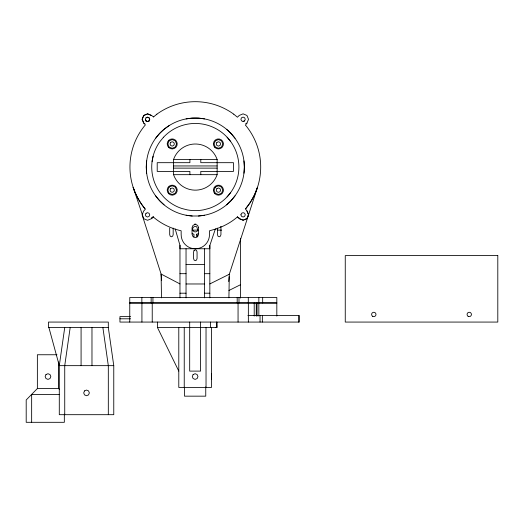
<?xml version="1.0" encoding="UTF-8"?>
<svg xmlns="http://www.w3.org/2000/svg" width="524" height="524" viewBox="0 0 524 524"><rect width="100%" height="100%" fill="white"/><g stroke="black" fill="none" stroke-linecap="round" stroke-linejoin="round"><path stroke-width="0.79" d="M179.974 297.868L179.974 245.298L175.213 228.981M186.04 297.868L186.04 248.756M204.419 297.868L204.419 248.756M209.836 297.868L209.836 245.468L215.377 228.929M211.473 379.383L211.48 373.717M216.707 322.07L216.923 327.52L157.455 327.52L157.455 322.07M240.47 298.032L240.47 238.276M228.909 297.829L229.302 274.242L209.836 283.936M146.674 160.92L146.288 167.064L146.674 173.215M243.968 173.215L244.354 167.064L243.968 160.92M228.706 281.558L229.106 276.685M64.734 327.52L59.291 365.654L59.291 414.687L113.767 414.687L113.767 365.654L108.317 327.52L108.317 322.07L48.47 322.07L48.47 327.52L108.317 327.52M70.183 327.52L64.734 365.654L64.734 414.687M152.078 161.582L153.106 156.204M196.939 237.123L196.742 234.267L198.635 233.514M229.171 274.642L257.494 187.264L254.474 194.902L250.518 202.094L245.435 209.011L246.948 210.838L248.546 214.689L246.942 218.547L243.09 220.139L239.239 218.547L237.365 216.956M192.164 233.612L193.998 234.287L193.847 237.143M149.078 120.985L149.72 119.302L149.085 117.762L147.539 117.127L146 117.762L145.358 119.439L146 120.985L147.545 121.62L149.091 120.985L149.726 119.439L149.078 117.9L147.539 117.265L146 117.9M151.914 217.473L151.41 218.691L147.552 220.29L143.7 218.691L133.22 187.468M244.616 120.834L245.258 119.289L244.616 117.743L243.077 117.107L241.538 117.749L240.896 119.289L241.544 120.834L243.084 121.47L244.623 120.834L243.077 121.463M245.691 208.735A65.376 65.376 0 0 0 245.691 125.393L245.429 125.125L246.935 123.147L248.527 119.289L246.928 115.437L243.077 113.839L239.226 115.437L237.418 117.219L233.743 114.18M240.909 214.827L241.557 213.281L243.097 212.646L244.636 213.288L245.278 214.827L244.629 216.373L243.09 217.008L241.551 216.373L240.916 214.82M155.654 138.244L159.578 133.502L164.064 129.284L169.042 125.668M227.089 196.873L230.58 192.662M234.988 195.884L231.064 200.633L226.578 204.845M56.978 354.755L37.368 354.755L37.368 388.533L26.2 399.976L26.2 422.311L64.334 422.311L64.334 414.137M153.231 216.929L151.403 218.691L153.237 216.929M153.525 116.957L156.892 114.18M237.673 216.707C232.892 220.951 227.37 224.318 221.508 226.859M228.903 290.499L240.47 284.742M149.085 120.848L147.539 121.483L146 120.848M245.723 123.638L246.928 123.14M216.026 228.942L221.514 226.859M216.032 228.942L209.482 230.789L209.489 234.621A14.168 14.168 0 0 1 195.321 248.789A14.168 14.168 0 0 1 181.16 234.621L181.147 230.789C170.85 228.418 160.934 223.741 152.975 216.713M186.131 118.902L192.072 118.129L198.57 118.129L204.511 118.902M204.511 215.226L198.57 215.999L192.072 215.999L186.131 215.226M194.64 224.108L195.943 224.102M173.555 165.951L217.139 165.951M173.555 168.132L217.139 168.132M173.555 174.669L217.139 174.669L217.139 159.414L173.555 159.414L173.555 174.669A23.076 23.076 0 0 0 217.139 174.669M192.256 230.121L197.98 230.121M217.591 230.121L221.678 230.121M186.04 264.561L204.419 264.561M179.974 273.679L186.04 273.679M204.419 273.679L209.836 273.679M186.04 283.975L204.419 283.975M179.974 293.198L186.04 293.198M204.419 293.198L209.836 293.198M129.756 302.938L276.823 302.938M129.756 303.003L276.823 303.003M247.898 315.533L299.407 315.533L299.407 322.07L119.95 322.07L119.95 316.62L130.574 316.62M119.95 318.802L130.574 318.802M113.767 365.654L59.291 365.654L48.896 327.52M37.368 388.533L58.616 388.533L59.657 389.627M59.435 394.526L31.65 394.526L31.65 422.311M216.006 327.513L216.923 327.52L216.923 322.07M151.397 115.45L147.539 113.859L143.687 115.45L142.096 119.302L143.687 123.16L144.899 123.657M179.974 283.936L161.104 274.045L142.109 214.84L143.707 210.989L145.377 209.194C139.947 202.736 135.886 195.236 133.142 187.264M196.579 234.182L197.692 236.507M153.565 116.931L151.541 115.45L147.683 113.859L143.831 115.45L142.24 119.302L143.838 123.16L145.39 124.928L144.945 125.393A65.376 65.376 0 0 0 144.945 208.735M226.578 129.284L231.064 133.502L234.988 138.244M164.064 204.845L159.578 200.633L155.654 195.884M227.089 137.209L230.58 141.421M157.455 327.52L178.789 371.103M246.948 210.969L248.546 214.82L246.948 218.678L243.097 220.27L239.245 218.678L238.741 217.46M198.596 227.665L197.633 225.353L195.321 224.39L193.009 225.353L192.053 227.665L192.059 234.307L193.015 236.619L195.328 237.575L197.64 236.619L198.596 234.307L198.589 227.665M145.364 119.302L146.006 120.985M220.434 226.538L220.945 228.084L220.945 234.621L220.434 236.16L219.202 236.796L217.971 236.16L217.46 234.621L217.46 228.084M102.874 327.52L108.317 365.654L108.317 414.687M161.628 280.32L161.104 274.045L161.497 297.848M298.562 315.533L298.562 322.07M276.823 316.077L276.823 297.488L129.756 297.488L129.756 322.07M262.668 297.488L262.668 302.938M262.354 315.533L262.354 322.07M260.042 315.533L260.042 322.07M258.836 297.488L258.856 316.077M257.068 303.003L257.068 316.077M256.262 303.003L256.262 316.077M254.212 303.003L254.212 316.077M248.356 303.003L248.356 322.07M248.297 297.488L248.297 302.938M238.99 297.488L238.99 302.938M238.06 303.003L238.06 322.07M237.195 297.488L237.195 302.938M211.48 327.52L211.48 387.446L178.789 387.446L178.789 327.52M210.438 322.07L210.438 327.52M209.836 245.468L209.836 248.756L179.974 248.756L179.974 245.298M206.03 327.52L206.03 387.446M205.755 386.863L205.755 396.164L184.507 396.164L184.507 387.229M200.79 159.414L200.79 162.682L233.481 162.682L233.481 171.4L200.79 171.4L200.79 174.669M200.581 322.07L200.581 371.103L189.688 371.103L189.688 322.07M189.898 159.414L189.898 162.682L157.207 162.682L157.207 171.4L189.898 171.4L189.898 174.669M184.238 327.52L184.238 387.446M173.175 228.084L173.175 234.621L172.665 236.16L171.433 236.796L170.202 236.16L169.691 234.621L169.691 228.084M152.929 297.488L152.929 302.938M152.229 303.003L152.229 322.07M151.154 297.488L151.154 302.938M141.925 303.003L141.925 322.07M141.86 297.488L141.86 302.938M91.975 327.52L91.975 365.654M81.082 327.52L81.082 365.654M58.616 361.992L58.616 388.533M192.236 215.999A49.033 49.033 0 0 1 153.375 141.67A49.033 49.033 0 0 1 237.254 141.67A49.033 49.033 0 0 1 198.393 215.999M156.892 114.173A65.376 65.376 0 0 1 233.743 114.173M173.555 159.493A23.076 23.076 0 0 1 217.139 159.493M194.083 250.426L193.579 251.965L193.579 258.502L194.083 260.042L195.321 260.683L196.552 260.042L197.063 258.502L197.063 251.965L196.552 250.426L195.321 249.784L194.083 250.426M197.81 230.187L197.646 230.612A2.725 2.725 0 0 1 193.9 231.497A2.725 2.725 0 0 1 193.015 227.75A2.725 2.725 0 0 1 196.762 226.866L197.81 230.187M45.988 374.549L45.156 376.546L45.988 378.551L47.992 379.383L49.996 378.551L50.828 376.546L49.996 374.549L47.992 373.717L45.988 374.549M169.121 140.845L167.844 143.93L169.121 147.008L172.206 148.285L175.285 147.008L176.562 143.93L175.285 140.845L172.206 139.567L169.121 140.845M170.667 142.384L170.025 143.93L170.667 145.469L172.206 146.104L173.745 145.469L174.387 143.93L173.745 142.384L172.206 141.749L170.667 142.384M146.019 213.301L145.371 214.84L146.019 216.379L147.558 217.021L149.098 216.379L149.74 214.84L149.091 213.301L147.552 212.665L146.013 213.301M84.521 390.891L83.696 392.895L84.521 394.893L86.525 395.725L88.53 394.893L89.362 392.895L88.53 390.891L86.525 390.059L84.521 390.891M169.121 187.075L167.844 190.153L169.121 193.238L172.206 194.515L175.285 193.238L176.562 190.153L175.285 187.075L172.206 185.797L169.121 187.075M170.667 188.614L170.025 190.153L170.667 191.699L172.206 192.334L173.745 191.699L174.387 190.153L173.745 188.614L172.206 187.978L170.667 188.614M215.351 140.845L214.074 143.93L215.351 147.008L218.436 148.285L221.514 147.008L222.792 143.93L221.514 140.845L218.436 139.567L215.351 140.845M216.89 142.384L216.255 143.93L216.89 145.469L218.436 146.104L219.975 145.469L220.611 143.93L219.975 142.384L218.436 141.749L216.89 142.384M215.351 187.075L214.074 190.153L215.351 193.238L218.436 194.515L221.514 193.238L222.792 190.153L221.514 187.075L218.436 185.797L215.351 187.075M216.89 188.614L216.255 190.153L216.89 191.699L218.436 192.334L219.975 191.699L220.611 190.153L219.975 188.614L218.436 187.978L216.89 188.614M193.127 374.549L192.301 376.546L193.127 378.551L195.131 379.383L197.135 378.551L197.967 376.546L197.135 374.549L195.131 373.717L193.127 374.549M163.547 137.209L160.056 141.421A43.584 43.584 0 0 0 160.056 192.662L163.547 196.873A43.584 43.584 0 0 0 181.848 208.493L187.153 209.855A43.584 43.584 0 0 0 203.489 209.855L208.788 208.493A43.584 43.584 0 0 0 232.119 143.687A43.584 43.584 0 0 0 163.547 137.209M497.8 255.607L345.257 255.607L345.257 322.07L497.8 322.07L497.8 255.607M214.886 147.473A5.011 5.011 0 0 0 223.276 145.227A5.011 5.011 0 0 0 217.133 139.089A5.011 5.011 0 0 0 214.886 147.473M214.886 193.697A5.011 5.011 0 0 0 223.276 191.45A5.011 5.011 0 0 0 217.133 185.313A5.011 5.011 0 0 0 214.886 193.697M168.662 147.473A5.011 5.011 0 0 0 177.047 145.227A5.011 5.011 0 0 0 170.909 139.089A5.011 5.011 0 0 0 168.662 147.473M168.662 193.697A5.011 5.011 0 0 0 177.047 191.45A5.011 5.011 0 0 0 170.909 185.313A5.011 5.011 0 0 0 168.662 193.697M372.715 316.332A2.181 2.181 0 0 0 375.983 314.439A2.181 2.181 0 0 0 372.715 312.553A2.181 2.181 0 0 0 372.715 316.332M468.161 316.332A2.181 2.181 0 0 0 471.43 314.439A2.181 2.181 0 0 0 468.161 312.553A2.181 2.181 0 0 0 468.161 316.332"/></g></svg>
